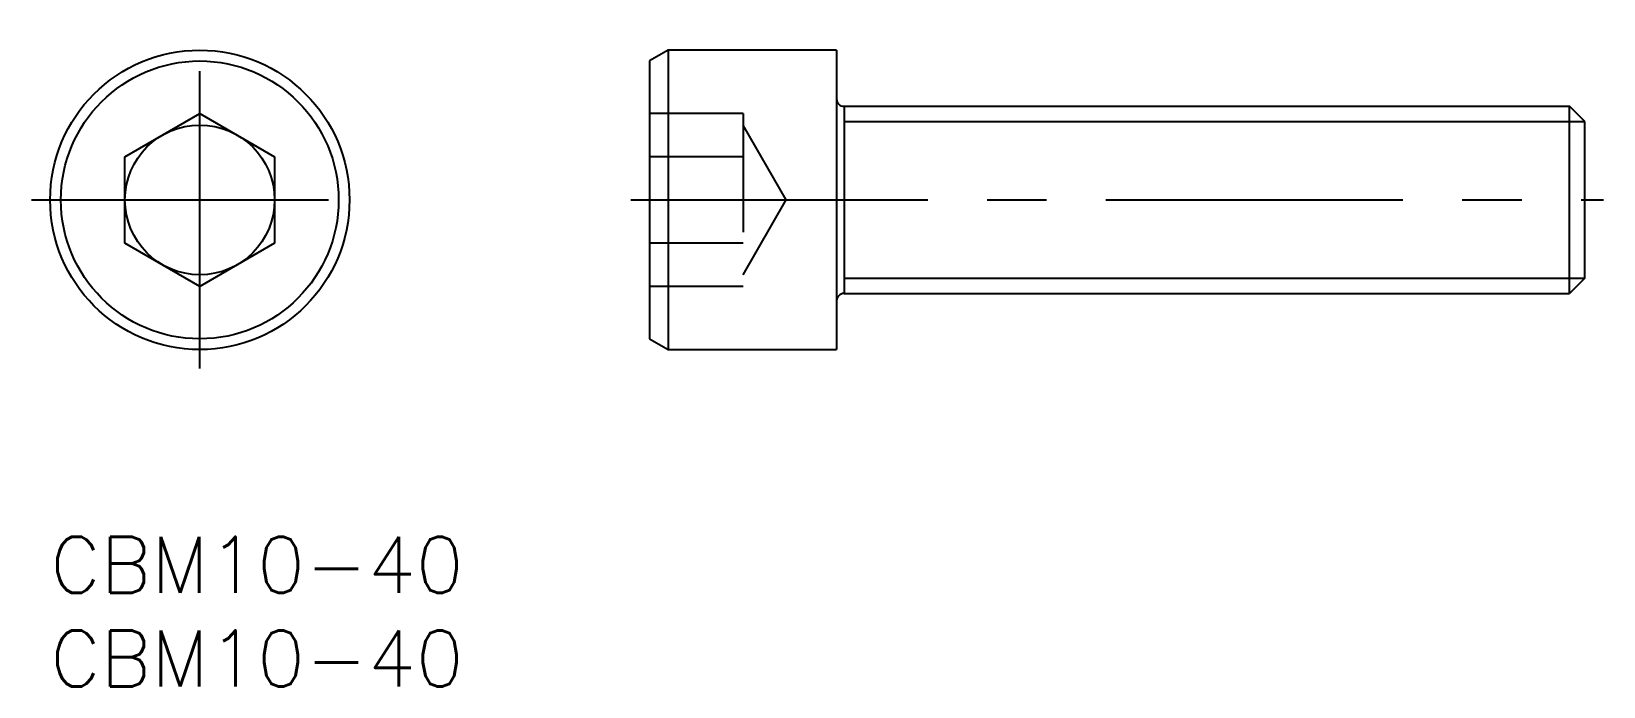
# Model space of a CAD drawing. Extents: x -1 to 83, y -8 to 27.
import ezdxf

# ---------------------------------------------------------------- set-up
doc = ezdxf.new("R2010")
doc.units = 0
doc.header["$LTSCALE"] = 0.5
doc.linetypes.add('CENTER', pattern=[50.8, 31.75, -6.35, 6.35, -6.35])
doc.linetypes.add('DASHED', pattern=[19.05, 12.7, -6.35])
for name, color, linetype in [('MSM_CENTER', 1, 'CENTER'), ('MSM_CONTINUOUS', 7, 'CONTINUOUS'), ('MSM_DASHED', 4, 'DASHED'), ('MSM_NARROW', 5, 'CONTINUOUS'), ('MSM_PART_NUMBER', 7, 'CONTINUOUS')]:
    doc.layers.add(name, color=color, linetype=linetype)
doc.styles.get("Standard").update_dxf_attribs({"font": 'txt.shx', "height": 1, "bigfont": 'bigfont.shx'})

# ---------------------------------------------------------------- blocks, each defined once
blk = doc.blocks.new('*U9')
at = {"layer": 'MSM_PART_NUMBER'}
blk.add_text('CBM10-40', height=3, dxfattribs=at).set_placement((0, -3))
blk = doc.blocks.new('*U10')
at = {"layer": 'MSM_PART_NUMBER'}
blk.add_text('CBM10-40', height=3, dxfattribs=at).set_placement((0, -8))

msp = doc.modelspace()

# ---------------------------------------------------------------- linework, layer by layer
at = {"layer": 'MSM_CENTER'}
for p, q in [((8, 9), (8, 27)), ((-1, 18), (17, 18)), ((31.039, 18), (83.039, 18))]:
    msp.add_line(p, q, dxfattribs=at)
at = {"layer": 'MSM_CONTINUOUS'}
for p, q in [((33.039, 26), (32.039, 25.423)), ((32.039, 25.423), (32.039, 10.577)), ((42.039, 26), (33.039, 26)), ((33.039, 26), (33.039, 10)), ((42.039, 26), (42.039, 10)), ((42.439, 23), (42.439, 13)), ((42.439, 23), (81.227, 23)), ((81.227, 13), (81.227, 23)), ((82.039, 22.188), (81.227, 23)), ((4, 20.309), (8, 22.619)), ((8, 22.619), (12, 20.309)), ((82.039, 13.812), (82.039, 22.188)), ((4, 15.691), (4, 20.309)), ((12, 20.309), (12, 15.691)), ((8, 13.381), (4, 15.691)), ((12, 15.691), (8, 13.381)), ((82.039, 13.812), (81.227, 13)), ((42.439, 13), (81.227, 13)), ((32.039, 10.577), (33.039, 10)), ((33.039, 10), (42.039, 10))]:
    msp.add_line(p, q, dxfattribs=at)
for radius in [8, 7.423, 4]:
    msp.add_circle((8, 18), radius, dxfattribs=at)
for centre, start, end in [((42.439, 23.4), 180, 270), ((42.439, 12.6), 90, 180)]:
    msp.add_arc(centre, 0.4, start, end, dxfattribs=at)
at = {"layer": 'MSM_DASHED'}
for p, q in [((37.039, 22.619), (32.039, 22.619)), ((37.039, 22.619), (37.039, 13.381)), ((39.349, 18), (37.039, 22)), ((37.039, 20.309), (32.039, 20.309)), ((37.039, 14), (39.349, 18)), ((37.039, 15.691), (32.039, 15.691)), ((37.039, 13.381), (32.039, 13.381))]:
    msp.add_line(p, q, dxfattribs=at)
at = {"layer": 'MSM_NARROW'}
for p, q in [((42.439, 22.188), (82.039, 22.188)), ((42.439, 13.812), (82.039, 13.812))]:
    msp.add_line(p, q, dxfattribs=at)

# ---------------------------------------------------------------- block references
at = {"layer": 'MSM_CONTINUOUS'}
for name in ['*U9', '*U10']:
    msp.add_blockref(name, (0, 0), dxfattribs=at)

doc.saveas('drawing.dxf')
